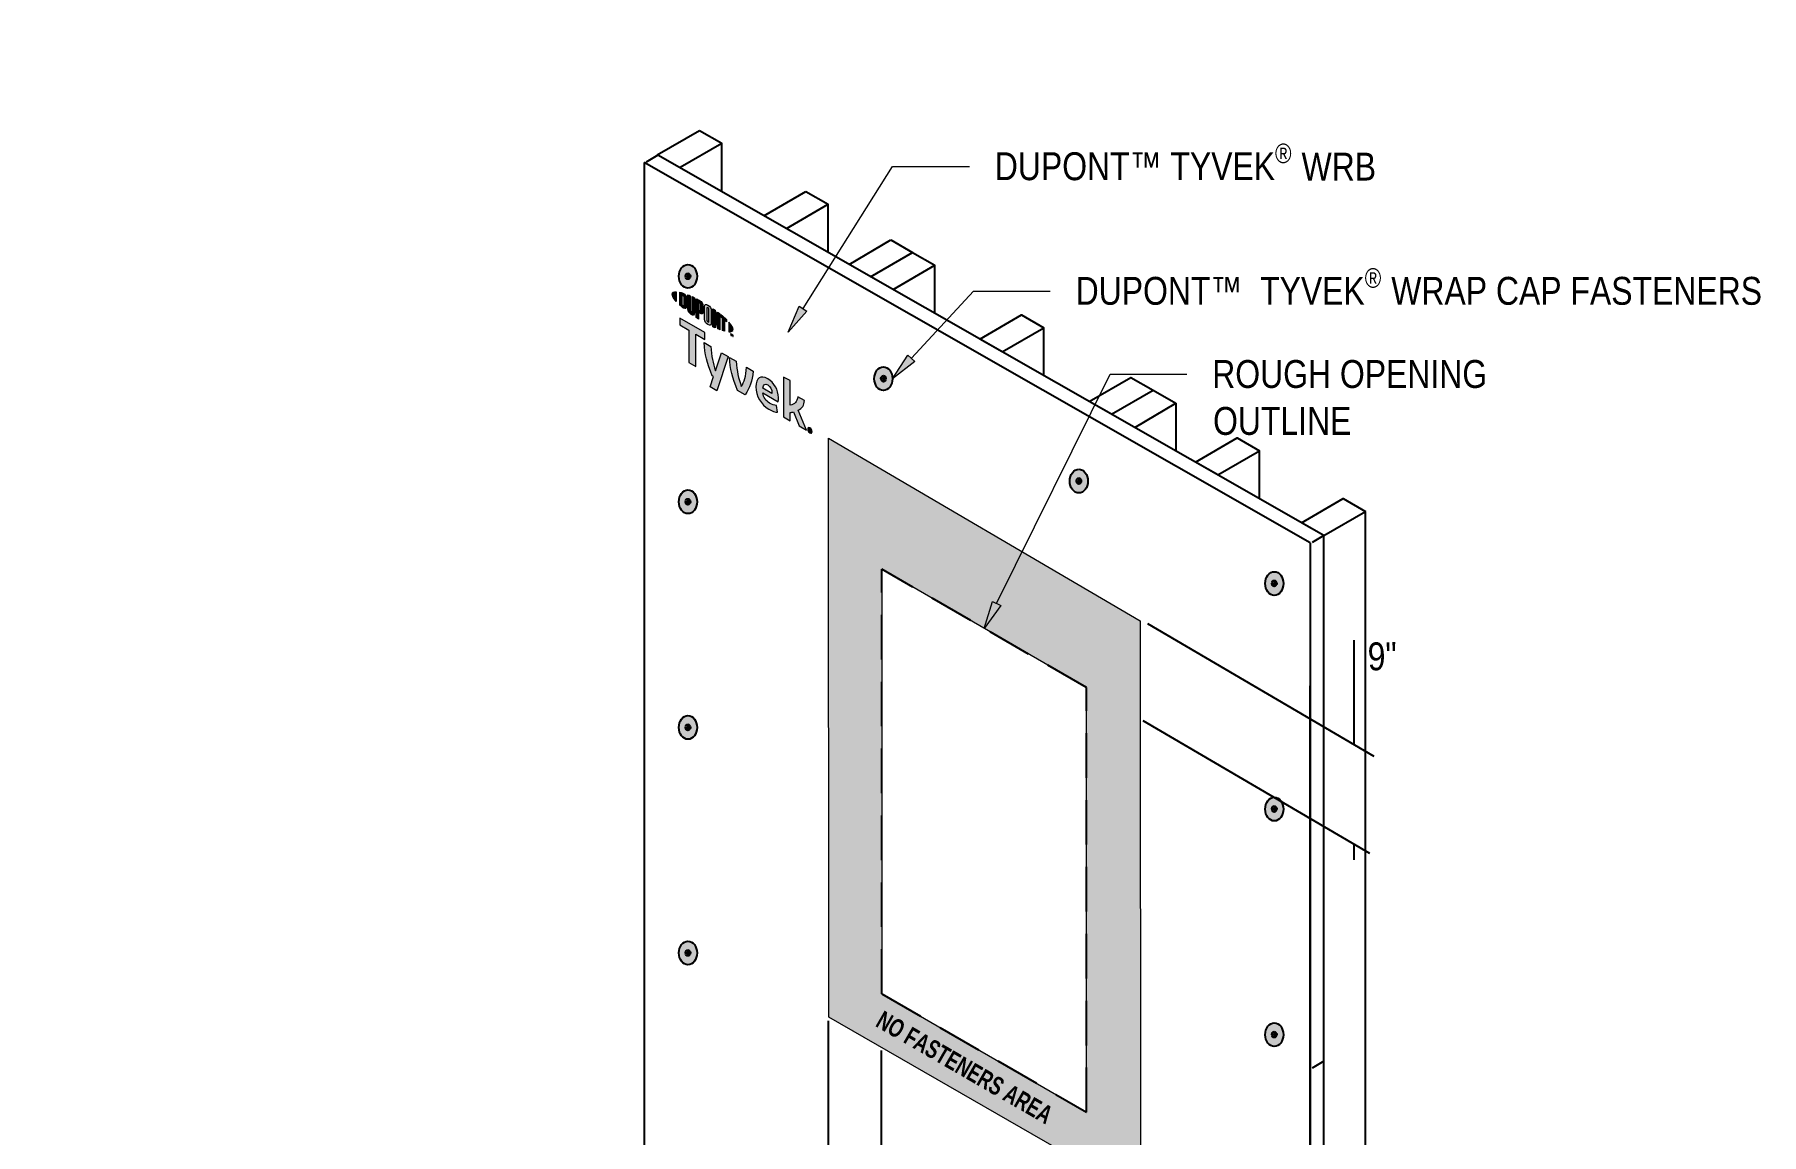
# Model space of a CAD drawing. Header units: inches. Extents: x -26 to 76, y -16 to 22.
# Drawn here: x -0.84 to 8.84, y -4.56 to 1.61 of the extents above; entities that cross this region are included whole.
import ezdxf

# ---------------------------------------------------------------- set-up
doc = ezdxf.new("R2010")
doc.units = ezdxf.units.IN
doc.header["$MEASUREMENT"] = 0
for name, pattern in [('AI-Linetype-12', [0.375113, 0.250075, -0.125038]), ('AI-Linetype-13', [0.375113, 0.250075, -0.125038]), ('AI-Linetype-14', [0.375113, 0.250075, -0.125038]), ('AI-Linetype-15', [0.375113, 0.250075, -0.125038])]:
    doc.linetypes.add(name, pattern=pattern)
for name, color, linetype, lineweight in [('.ATI-TEXT_2', 7, 'Continuous', 0), ('G-ANNO-TTLB', 7, 'Continuous', 0), ('LOGOS', 7, 'Continuous', 0), ('No Fasteners', 7, 'Continuous', 0), ('TYVEK', 7, 'Continuous', 0)]:
    doc.layers.add(name, color=color, linetype=linetype, lineweight=lineweight)

# ---------------------------------------------------------------- blocks, each defined once
blk = doc.blocks.new('Block_31')
at = {"layer": 'TYVEK', "color": 18, "lineweight": 25, "true_color": 0x000000}
for points in [[(2.585, 0.8928)], [(2.585, -4.9733)]]:
    blk.add_lwpolyline(points, dxfattribs=at)
blk = doc.blocks.new('Block_41')
at = {"layer": '.ATI-TEXT_2', "char_height": 0.2, "attachment_point": 7}
for s, insert in [('\\C18;\\c0;\\FArial Narrow|b0|i0|c1;\\H0.109408;\\W1.000000;®', (6.1121, 0.8859)), ('\\C18;\\c0;\\FArial Narrow|b0|i0|c1;\\H0.156297;\\W1.000000;DUPONT™ TYVEK', (4.5408, 0.7895)), ('\\C18;\\c0;\\FArial Narrow|b0|i0|c1;\\H0.156300;\\W1.000000; WRB', (6.211, 0.7895))]:
    blk.add_mtext(s, dxfattribs=dict(at, insert=insert))
blk = doc.blocks.new('Block_40')
at = {"layer": '.ATI-TEXT_2', "true_color": 0x000000, "transparency": 33554687}
h = blk.add_hatch(color=18, dxfattribs=at)
h.dxf.hatch_style = 2
h.paths.add_polyline_path([(3.4876, 0.0575), (3.3822, -0.0608), (3.4435, 0.0853)])
at = {"layer": '.ATI-TEXT_2', "color": 18, "lineweight": 0, "true_color": 0x000000}
for p, q in [((3.4655, 0.0714), (3.9677, 0.8677)), ((3.9677, 0.8677), (4.398, 0.8677))]:
    blk.add_line(p, q, dxfattribs=at)
at = {"layer": '.ATI-TEXT_2'}
blk.add_lwpolyline([(3.4876, 0.0575), (3.3822, -0.0608), (3.4435, 0.0853), (3.4435, 0.0853)], close=True, dxfattribs=at)
blk.add_blockref('Block_41', (0, 0), dxfattribs=at)
blk = doc.blocks.new('Block_43')
at = {"layer": '.ATI-TEXT_2', "char_height": 0.2, "attachment_point": 7}
for s, insert in [('\\C18;\\c0;\\FArial Narrow|b0|i0|c1;\\H0.156297;\\W1.000000;ROUGH OPENING', (5.7597, -0.3755)), ('\\C18;\\c0;\\FArial Narrow|b0|i0|c1;\\H0.156297;\\W1.000000;OUTLINE', (5.7644, -0.6387))]:
    blk.add_mtext(s, dxfattribs=dict(at, insert=insert))
blk = doc.blocks.new('Block_42')
at = {"layer": '.ATI-TEXT_2', "true_color": 0x000000, "transparency": 33554687}
h = blk.add_hatch(color=18, dxfattribs=at)
h.dxf.hatch_style = 2
h.paths.add_polyline_path([(4.5742, -1.593), (4.4815, -1.7215), (4.5275, -1.5699)])
at = {"layer": '.ATI-TEXT_2', "color": 18, "lineweight": 0, "true_color": 0x000000}
for p, q in [((4.5509, -1.5814), (5.1869, -0.2959)), ((5.1869, -0.2959), (5.6171, -0.2959))]:
    blk.add_line(p, q, dxfattribs=at)
at = {"layer": '.ATI-TEXT_2'}
blk.add_lwpolyline([(4.5742, -1.593), (4.4815, -1.7215), (4.5275, -1.5699), (4.5275, -1.5699)], close=True, dxfattribs=at)
blk.add_blockref('Block_43', (0, 0), dxfattribs=at)
blk = doc.blocks.new('Block_47')
at = {"layer": '.ATI-TEXT_2', "char_height": 0.2, "attachment_point": 7}
for s, insert in [('\\C18;\\c0;\\FArial Narrow|b0|i0|c1;\\H0.109408;\\W1.000000;®', (6.6151, 0.1872)), ('\\C18;\\c0;\\FArial Narrow|b0|i0|c1;\\H0.156297;\\W1.000000;DUPONT™  TYVEK', (4.994, 0.0908)), ('\\C18;\\c0;\\FArial Narrow|b0|i0|c1;\\H0.156300;\\W1.000000; WRAP CAP FASTENERS', (6.714, 0.0908))]:
    blk.add_mtext(s, dxfattribs=dict(at, insert=insert))
blk = doc.blocks.new('Block_46')
at = {"layer": '.ATI-TEXT_2', "true_color": 0x000000, "transparency": 33554687}
h = blk.add_hatch(color=18, dxfattribs=at)
h.dxf.hatch_style = 2
h.paths.add_polyline_path([(4.0921, -0.2245), (3.9669, -0.3215), (4.0539, -0.1891)])
at = {"layer": '.ATI-TEXT_2', "color": 18, "lineweight": 0, "true_color": 0x000000}
for p, q in [((4.073, -0.2068), (4.4209, 0.169)), ((4.4209, 0.169), (4.8511, 0.169))]:
    blk.add_line(p, q, dxfattribs=at)
at = {"layer": '.ATI-TEXT_2'}
blk.add_lwpolyline([(4.0921, -0.2245), (3.9669, -0.3215), (4.0539, -0.1891), (4.0539, -0.1891)], close=True, dxfattribs=at)
blk.add_blockref('Block_47', (0, 0), dxfattribs=at)
blk = doc.blocks.new('Block_232')
at = {"layer": 'LOGOS', "true_color": 0x848484, "transparency": 33554687}
h = blk.add_hatch(color=252, dxfattribs=at)
h.dxf.hatch_style = 2
edge = h.paths.add_edge_path()
edge.add_spline(control_points=[(2.731, 0.1527), (2.731, 0.1427), (2.7395, 0.1284), (2.7543, 0.1118), (2.7543, 0.1118), (2.7543, 0.1665), (2.7543, 0.1665), (2.7395, 0.1671), (2.731, 0.1626), (2.731, 0.1527)], knot_values=[0, 0, 0, 0, 1, 1, 1, 2, 2, 2, 3, 3, 3, 3], degree=3, periodic=0)
h = blk.add_hatch(color=252, dxfattribs=at)
h.dxf.hatch_style = 2
edge = h.paths.add_edge_path()
edge.add_spline(control_points=[(2.7988, 0.0912), (2.7988, 0.087), (2.7966, 0.0868), (2.794, 0.0884), (2.7919, 0.0895), (2.7888, 0.0922), (2.7862, 0.0945), (2.7862, 0.0945), (2.7862, 0.1469), (2.7862, 0.1469), (2.7888, 0.1462), (2.7919, 0.1452), (2.794, 0.144), (2.7966, 0.1425), (2.7988, 0.1398), (2.7988, 0.1356), (2.7988, 0.1356), (2.7988, 0.0912), (2.7988, 0.0912)], knot_values=[0, 0, 0, 0, 1, 1, 1, 2, 2, 2, 3, 3, 3, 4, 4, 4, 5, 5, 5, 6, 6, 6, 6], degree=3, periodic=0)
edge = h.paths.add_edge_path()
edge.add_spline(control_points=[(2.7957, 0.1567), (2.7916, 0.1591), (2.7856, 0.1611), (2.7748, 0.1635), (2.7748, 0.1635), (2.7748, 0.091), (2.7748, 0.091), (2.7843, 0.0822), (2.7916, 0.0761), (2.7957, 0.0737), (2.8052, 0.0682), (2.8106, 0.0718), (2.8106, 0.0825), (2.8106, 0.0825), (2.8106, 0.1307), (2.8106, 0.1307), (2.8106, 0.1414), (2.8052, 0.1512), (2.7957, 0.1567)], knot_values=[0, 0, 0, 0, 1, 1, 1, 2, 2, 2, 3, 3, 3, 4, 4, 4, 5, 5, 5, 6, 6, 6, 6], degree=3, periodic=0)
h = blk.add_hatch(color=252, dxfattribs=at)
h.dxf.hatch_style = 2
edge = h.paths.add_edge_path()
edge.add_spline(control_points=[(2.8439, 0.0567), (2.8439, 0.0525), (2.8426, 0.0505), (2.838, 0.0538), (2.8335, 0.057), (2.8323, 0.0599), (2.8323, 0.0649), (2.8323, 0.0649), (2.8323, 0.1438), (2.8323, 0.1438), (2.8293, 0.1452), (2.8227, 0.148), (2.8198, 0.1492), (2.8198, 0.1492), (2.8198, 0.0693), (2.8198, 0.0693), (2.8198, 0.0565), (2.8252, 0.0484), (2.838, 0.0394), (2.8497, 0.0311), (2.8569, 0.0337), (2.8569, 0.0479), (2.8569, 0.0479), (2.8569, 0.1323), (2.8569, 0.1323), (2.8544, 0.1335), (2.8464, 0.1374), (2.8439, 0.1386), (2.8439, 0.1386), (2.8439, 0.0567), (2.8439, 0.0567)], knot_values=[0, 0, 0, 0, 1, 1, 1, 2, 2, 2, 3, 3, 3, 4, 4, 4, 5, 5, 5, 6, 6, 6, 7, 7, 7, 8, 8, 8, 9, 9, 9, 10, 10, 10, 10], degree=3, periodic=0)
h = blk.add_hatch(color=252, dxfattribs=at)
h.dxf.hatch_style = 2
edge = h.paths.add_edge_path()
edge.add_spline(control_points=[(2.8913, 0.0639), (2.8913, 0.0594), (2.8899, 0.0579), (2.8847, 0.0609), (2.8847, 0.0609), (2.8801, 0.0635), (2.8801, 0.0635), (2.8801, 0.0635), (2.8801, 0.1055), (2.8801, 0.1055), (2.8821, 0.1044), (2.8832, 0.1038), (2.8844, 0.1031), (2.8902, 0.0998), (2.8913, 0.0966), (2.8913, 0.092), (2.8913, 0.092), (2.8913, 0.0639), (2.8913, 0.0639)], knot_values=[0, 0, 0, 0, 1, 1, 1, 2, 2, 2, 3, 3, 3, 4, 4, 4, 5, 5, 5, 6, 6, 6, 6], degree=3, periodic=0)
edge = h.paths.add_edge_path()
edge.add_spline(control_points=[(2.8852, 0.1175), (2.8829, 0.1188), (2.8747, 0.1233), (2.8671, 0.1271), (2.8671, 0.1271), (2.8671, 0.0208), (2.8671, 0.0208), (2.8696, 0.0192), (2.8764, 0.0149), (2.8801, 0.0126), (2.8801, 0.0126), (2.8801, 0.0487), (2.8801, 0.0487), (2.8801, 0.0487), (2.8852, 0.0458), (2.8852, 0.0458), (2.8988, 0.038), (2.9045, 0.0417), (2.9045, 0.0552), (2.9045, 0.0552), (2.9045, 0.0865), (2.9045, 0.0865), (2.9045, 0.0998), (2.8981, 0.11), (2.8852, 0.1175)], knot_values=[0, 0, 0, 0, 1, 1, 1, 2, 2, 2, 3, 3, 3, 4, 4, 4, 5, 5, 5, 6, 6, 6, 7, 7, 7, 8, 8, 8, 8], degree=3, periodic=0)
h = blk.add_hatch(color=252, dxfattribs=at)
h.dxf.hatch_style = 2
edge = h.paths.add_edge_path()
edge.add_spline(control_points=[(2.9379, -0.0001), (2.9379, -0.0043), (2.9367, -0.0057), (2.932, -0.0032), (2.9273, -0.0006), (2.926, 0.0024), (2.926, 0.0068), (2.926, 0.0068), (2.926, 0.0731), (2.926, 0.0731), (2.926, 0.0774), (2.9273, 0.0791), (2.932, 0.0762), (2.9367, 0.0734), (2.9379, 0.0704), (2.9379, 0.0662), (2.9379, 0.0662), (2.9379, -0.0001), (2.9379, -0.0001)], knot_values=[0, 0, 0, 0, 1, 1, 1, 2, 2, 2, 3, 3, 3, 4, 4, 4, 5, 5, 5, 6, 6, 6, 6], degree=3, periodic=0)
edge = h.paths.add_edge_path()
edge.add_spline(control_points=[(2.932, 0.091), (2.92, 0.0987), (2.9128, 0.0967), (2.9128, 0.0827), (2.9128, 0.0827), (2.9128, 0.0132), (2.9128, 0.0132), (2.9128, -0.0016), (2.9193, -0.0114), (2.932, -0.0181), (2.9445, -0.0247), (2.951, -0.023), (2.951, -0.0073), (2.951, -0.0073), (2.951, 0.059), (2.951, 0.059), (2.951, 0.074), (2.9452, 0.0828), (2.932, 0.091)], knot_values=[0, 0, 0, 0, 1, 1, 1, 2, 2, 2, 3, 3, 3, 4, 4, 4, 5, 5, 5, 6, 6, 6, 6], degree=3, periodic=0)
h = blk.add_hatch(color=252, dxfattribs=at)
h.dxf.hatch_style = 2
edge = h.paths.add_edge_path()
edge.add_spline(control_points=[(2.9872, 0), (2.9872, 0), (2.9727, 0.0624), (2.9727, 0.0624), (2.9688, 0.0652), (2.9641, 0.0686), (2.9604, 0.0711), (2.9604, 0.0711), (2.9604, -0.0309), (2.9604, -0.0309), (2.963, -0.0321), (2.9695, -0.0351), (2.9729, -0.0365), (2.9729, -0.0365), (2.9719, 0.0242), (2.9719, 0.0242), (2.9719, 0.0242), (2.9872, -0.0424), (2.9872, -0.0424), (2.9905, -0.0437), (2.9952, -0.0455), (2.9983, -0.0466), (2.9983, -0.0466), (2.9983, 0.043), (2.9983, 0.043), (2.9951, 0.0456), (2.9892, 0.0502), (2.9863, 0.0524), (2.9863, 0.0524), (2.9872, 0), (2.9872, 0)], knot_values=[0, 0, 0, 0, 1, 1, 1, 2, 2, 2, 3, 3, 3, 4, 4, 4, 5, 5, 5, 6, 6, 6, 7, 7, 7, 8, 8, 8, 9, 9, 9, 10, 10, 10, 10], degree=3, periodic=0)
h = blk.add_hatch(color=252, dxfattribs=at)
h.dxf.hatch_style = 2
edge = h.paths.add_edge_path()
edge.add_spline(control_points=[(3.0048, 0.0236), (3.008, 0.0211), (3.0112, 0.0185), (3.0143, 0.016), (3.0143, 0.016), (3.0143, -0.0518), (3.0143, -0.0518), (3.0171, -0.0527), (3.0224, -0.0542), (3.0259, -0.055), (3.0259, -0.055), (3.0259, 0.006), (3.0259, 0.006), (3.0293, 0.0031), (3.0325, 0.0002), (3.0354, -0.0024), (3.0354, -0.0024), (3.0354, 0.0107), (3.0354, 0.0107), (3.0262, 0.0197), (3.0163, 0.0284), (3.0048, 0.0378), (3.0048, 0.0378), (3.0048, 0.0236), (3.0048, 0.0236)], knot_values=[0, 0, 0, 0, 1, 1, 1, 2, 2, 2, 3, 3, 3, 4, 4, 4, 5, 5, 5, 6, 6, 6, 7, 7, 7, 8, 8, 8, 8], degree=3, periodic=0)
h = blk.add_hatch(color=252, dxfattribs=at)
h.dxf.hatch_style = 2
edge = h.paths.add_edge_path()
edge.add_spline(control_points=[(3.0728, -0.0446), (3.0728, -0.0547), (3.0642, -0.0591), (3.0494, -0.0586), (3.0494, -0.0586), (3.0494, -0.0039), (3.0494, -0.0039), (3.0642, -0.0204), (3.0728, -0.0347), (3.0728, -0.0446)], knot_values=[0, 0, 0, 0, 1, 1, 1, 2, 2, 2, 3, 3, 3, 3], degree=3, periodic=0)
h = blk.add_hatch(color=252, dxfattribs=at)
h.dxf.hatch_style = 2
edge = h.paths.add_edge_path()
edge.add_spline(control_points=[(3.0658, -0.0736), (3.0658, -0.0736), (3.0672, -0.0744), (3.0672, -0.0744), (3.0672, -0.0744), (3.0693, -0.0793), (3.0693, -0.0793), (3.0693, -0.0793), (3.0714, -0.0768), (3.0714, -0.0768), (3.0714, -0.0768), (3.0728, -0.0776), (3.0728, -0.0776), (3.0728, -0.0776), (3.0728, -0.0855), (3.0728, -0.0855), (3.0728, -0.0855), (3.0715, -0.0847), (3.0715, -0.0847), (3.0715, -0.0847), (3.0715, -0.0791), (3.0715, -0.0791), (3.0715, -0.0791), (3.0694, -0.0817), (3.0694, -0.0817), (3.0694, -0.0817), (3.0692, -0.0816), (3.0692, -0.0816), (3.0692, -0.0816), (3.0671, -0.0766), (3.0671, -0.0766), (3.0671, -0.0766), (3.0671, -0.0822), (3.0671, -0.0822), (3.0671, -0.0822), (3.0658, -0.0815), (3.0658, -0.0815), (3.0658, -0.0815), (3.0658, -0.0736), (3.0658, -0.0736)], knot_values=[0, 0, 0, 0, 1, 1, 1, 2, 2, 2, 3, 3, 3, 4, 4, 4, 5, 5, 5, 6, 6, 6, 7, 7, 7, 8, 8, 8, 9, 9, 9, 10, 10, 10, 11, 11, 11, 12, 12, 12, 13, 13, 13, 13], degree=3, periodic=0)
edge = h.paths.add_edge_path()
edge.add_spline(control_points=[(3.0609, -0.0721), (3.0609, -0.0721), (3.0588, -0.0709), (3.0588, -0.0709), (3.0588, -0.0709), (3.0588, -0.0695), (3.0588, -0.0695), (3.0588, -0.0695), (3.0643, -0.0727), (3.0643, -0.0727), (3.0643, -0.0727), (3.0643, -0.0741), (3.0643, -0.0741), (3.0643, -0.0741), (3.0622, -0.0729), (3.0622, -0.0729), (3.0622, -0.0729), (3.0622, -0.0794), (3.0622, -0.0794), (3.0622, -0.0794), (3.0609, -0.0786), (3.0609, -0.0786), (3.0609, -0.0786), (3.0609, -0.0721), (3.0609, -0.0721)], knot_values=[0, 0, 0, 0, 1, 1, 1, 2, 2, 2, 3, 3, 3, 4, 4, 4, 5, 5, 5, 6, 6, 6, 7, 7, 7, 8, 8, 8, 8], degree=3, periodic=0)
at = {"layer": 'LOGOS'}
for points, knots in [([(2.731, 0.1527), (2.731, 0.1427), (2.7395, 0.1284), (2.7543, 0.1118), (2.7543, 0.1118), (2.7543, 0.1665), (2.7543, 0.1665), (2.7395, 0.1671), (2.731, 0.1626), (2.731, 0.1527)], [0, 0, 0, 0, 1, 1, 1, 2, 2, 2, 3, 3, 3, 3]), ([(2.7957, 0.1567), (2.7916, 0.1591), (2.7856, 0.1611), (2.7748, 0.1635), (2.7748, 0.1635), (2.7748, 0.091), (2.7748, 0.091), (2.7843, 0.0822), (2.7916, 0.0761), (2.7957, 0.0737), (2.8052, 0.0682), (2.8106, 0.0718), (2.8106, 0.0825), (2.8106, 0.0825), (2.8106, 0.1307), (2.8106, 0.1307), (2.8106, 0.1414), (2.8052, 0.1512), (2.7957, 0.1567)], [0, 0, 0, 0, 1, 1, 1, 2, 2, 2, 3, 3, 3, 4, 4, 4, 5, 5, 5, 6, 6, 6, 6]), ([(2.7988, 0.0912), (2.7988, 0.087), (2.7966, 0.0868), (2.794, 0.0884), (2.7919, 0.0895), (2.7888, 0.0922), (2.7862, 0.0945), (2.7862, 0.0945), (2.7862, 0.1469), (2.7862, 0.1469), (2.7888, 0.1462), (2.7919, 0.1452), (2.794, 0.144), (2.7966, 0.1425), (2.7988, 0.1398), (2.7988, 0.1356), (2.7988, 0.1356), (2.7988, 0.0912), (2.7988, 0.0912)], [0, 0, 0, 0, 1, 1, 1, 2, 2, 2, 3, 3, 3, 4, 4, 4, 5, 5, 5, 6, 6, 6, 6]), ([(2.8439, 0.0567), (2.8439, 0.0525), (2.8426, 0.0505), (2.838, 0.0538), (2.8335, 0.057), (2.8323, 0.0599), (2.8323, 0.0649), (2.8323, 0.0649), (2.8323, 0.1438), (2.8323, 0.1438), (2.8293, 0.1452), (2.8227, 0.148), (2.8198, 0.1492), (2.8198, 0.1492), (2.8198, 0.0693), (2.8198, 0.0693), (2.8198, 0.0565), (2.8252, 0.0484), (2.838, 0.0394), (2.8497, 0.0311), (2.8569, 0.0337), (2.8569, 0.0479), (2.8569, 0.0479), (2.8569, 0.1323), (2.8569, 0.1323), (2.8544, 0.1335), (2.8464, 0.1374), (2.8439, 0.1386), (2.8439, 0.1386), (2.8439, 0.0567), (2.8439, 0.0567)], [0, 0, 0, 0, 1, 1, 1, 2, 2, 2, 3, 3, 3, 4, 4, 4, 5, 5, 5, 6, 6, 6, 7, 7, 7, 8, 8, 8, 9, 9, 9, 10, 10, 10, 10]), ([(2.8852, 0.1175), (2.8829, 0.1188), (2.8747, 0.1233), (2.8671, 0.1271), (2.8671, 0.1271), (2.8671, 0.0208), (2.8671, 0.0208), (2.8696, 0.0192), (2.8764, 0.0149), (2.8801, 0.0126), (2.8801, 0.0126), (2.8801, 0.0487), (2.8801, 0.0487), (2.8801, 0.0487), (2.8852, 0.0458), (2.8852, 0.0458), (2.8988, 0.038), (2.9045, 0.0417), (2.9045, 0.0552), (2.9045, 0.0552), (2.9045, 0.0865), (2.9045, 0.0865), (2.9045, 0.0998), (2.8981, 0.11), (2.8852, 0.1175)], [0, 0, 0, 0, 1, 1, 1, 2, 2, 2, 3, 3, 3, 4, 4, 4, 5, 5, 5, 6, 6, 6, 7, 7, 7, 8, 8, 8, 8]), ([(2.8913, 0.0639), (2.8913, 0.0594), (2.8899, 0.0579), (2.8847, 0.0609), (2.8847, 0.0609), (2.8801, 0.0635), (2.8801, 0.0635), (2.8801, 0.0635), (2.8801, 0.1055), (2.8801, 0.1055), (2.8821, 0.1044), (2.8832, 0.1038), (2.8844, 0.1031), (2.8902, 0.0998), (2.8913, 0.0966), (2.8913, 0.092), (2.8913, 0.092), (2.8913, 0.0639), (2.8913, 0.0639)], [0, 0, 0, 0, 1, 1, 1, 2, 2, 2, 3, 3, 3, 4, 4, 4, 5, 5, 5, 6, 6, 6, 6]), ([(2.932, 0.091), (2.92, 0.0987), (2.9128, 0.0967), (2.9128, 0.0827), (2.9128, 0.0827), (2.9128, 0.0132), (2.9128, 0.0132), (2.9128, -0.0016), (2.9193, -0.0114), (2.932, -0.0181), (2.9445, -0.0247), (2.951, -0.023), (2.951, -0.0073), (2.951, -0.0073), (2.951, 0.059), (2.951, 0.059), (2.951, 0.074), (2.9452, 0.0828), (2.932, 0.091)], [0, 0, 0, 0, 1, 1, 1, 2, 2, 2, 3, 3, 3, 4, 4, 4, 5, 5, 5, 6, 6, 6, 6]), ([(2.9379, -0.0001), (2.9379, -0.0043), (2.9367, -0.0057), (2.932, -0.0032), (2.9273, -0.0006), (2.926, 0.0024), (2.926, 0.0068), (2.926, 0.0068), (2.926, 0.0731), (2.926, 0.0731), (2.926, 0.0774), (2.9273, 0.0791), (2.932, 0.0762), (2.9367, 0.0734), (2.9379, 0.0704), (2.9379, 0.0662), (2.9379, 0.0662), (2.9379, -0.0001), (2.9379, -0.0001)], [0, 0, 0, 0, 1, 1, 1, 2, 2, 2, 3, 3, 3, 4, 4, 4, 5, 5, 5, 6, 6, 6, 6]), ([(2.9872, 0), (2.9872, 0), (2.9727, 0.0624), (2.9727, 0.0624), (2.9688, 0.0652), (2.9641, 0.0686), (2.9604, 0.0711), (2.9604, 0.0711), (2.9604, -0.0309), (2.9604, -0.0309), (2.963, -0.0321), (2.9695, -0.0351), (2.9729, -0.0365), (2.9729, -0.0365), (2.9719, 0.0242), (2.9719, 0.0242), (2.9719, 0.0242), (2.9872, -0.0424), (2.9872, -0.0424), (2.9905, -0.0437), (2.9952, -0.0455), (2.9983, -0.0466), (2.9983, -0.0466), (2.9983, 0.043), (2.9983, 0.043), (2.9951, 0.0456), (2.9892, 0.0502), (2.9863, 0.0524), (2.9863, 0.0524), (2.9872, 0), (2.9872, 0)], [0, 0, 0, 0, 1, 1, 1, 2, 2, 2, 3, 3, 3, 4, 4, 4, 5, 5, 5, 6, 6, 6, 7, 7, 7, 8, 8, 8, 9, 9, 9, 10, 10, 10, 10]), ([(3.0048, 0.0236), (3.008, 0.0211), (3.0112, 0.0185), (3.0143, 0.016), (3.0143, 0.016), (3.0143, -0.0518), (3.0143, -0.0518), (3.0171, -0.0527), (3.0224, -0.0542), (3.0259, -0.055), (3.0259, -0.055), (3.0259, 0.006), (3.0259, 0.006), (3.0293, 0.0031), (3.0325, 0.0002), (3.0354, -0.0024), (3.0354, -0.0024), (3.0354, 0.0107), (3.0354, 0.0107), (3.0262, 0.0197), (3.0163, 0.0284), (3.0048, 0.0378), (3.0048, 0.0378), (3.0048, 0.0236), (3.0048, 0.0236)], [0, 0, 0, 0, 1, 1, 1, 2, 2, 2, 3, 3, 3, 4, 4, 4, 5, 5, 5, 6, 6, 6, 7, 7, 7, 8, 8, 8, 8]), ([(3.0728, -0.0446), (3.0728, -0.0547), (3.0642, -0.0591), (3.0494, -0.0586), (3.0494, -0.0586), (3.0494, -0.0039), (3.0494, -0.0039), (3.0642, -0.0204), (3.0728, -0.0347), (3.0728, -0.0446)], [0, 0, 0, 0, 1, 1, 1, 2, 2, 2, 3, 3, 3, 3]), ([(3.0609, -0.0721), (3.0609, -0.0721), (3.0588, -0.0709), (3.0588, -0.0709), (3.0588, -0.0709), (3.0588, -0.0695), (3.0588, -0.0695), (3.0588, -0.0695), (3.0643, -0.0727), (3.0643, -0.0727), (3.0643, -0.0727), (3.0643, -0.0741), (3.0643, -0.0741), (3.0643, -0.0741), (3.0622, -0.0729), (3.0622, -0.0729), (3.0622, -0.0729), (3.0622, -0.0794), (3.0622, -0.0794), (3.0622, -0.0794), (3.0609, -0.0786), (3.0609, -0.0786), (3.0609, -0.0786), (3.0609, -0.0721), (3.0609, -0.0721)], [0, 0, 0, 0, 1, 1, 1, 2, 2, 2, 3, 3, 3, 4, 4, 4, 5, 5, 5, 6, 6, 6, 7, 7, 7, 8, 8, 8, 8]), ([(3.0658, -0.0736), (3.0658, -0.0736), (3.0672, -0.0744), (3.0672, -0.0744), (3.0672, -0.0744), (3.0693, -0.0793), (3.0693, -0.0793), (3.0693, -0.0793), (3.0714, -0.0768), (3.0714, -0.0768), (3.0714, -0.0768), (3.0728, -0.0776), (3.0728, -0.0776), (3.0728, -0.0776), (3.0728, -0.0855), (3.0728, -0.0855), (3.0728, -0.0855), (3.0715, -0.0847), (3.0715, -0.0847), (3.0715, -0.0847), (3.0715, -0.0791), (3.0715, -0.0791), (3.0715, -0.0791), (3.0694, -0.0817), (3.0694, -0.0817), (3.0694, -0.0817), (3.0692, -0.0816), (3.0692, -0.0816), (3.0692, -0.0816), (3.0671, -0.0766), (3.0671, -0.0766), (3.0671, -0.0766), (3.0671, -0.0822), (3.0671, -0.0822), (3.0671, -0.0822), (3.0658, -0.0815), (3.0658, -0.0815), (3.0658, -0.0815), (3.0658, -0.0736), (3.0658, -0.0736)], [0, 0, 0, 0, 1, 1, 1, 2, 2, 2, 3, 3, 3, 4, 4, 4, 5, 5, 5, 6, 6, 6, 7, 7, 7, 8, 8, 8, 9, 9, 9, 10, 10, 10, 11, 11, 11, 12, 12, 12, 13, 13, 13, 13])]:
    blk.add_open_spline(points, degree=3, knots=knots, dxfattribs=at)
blk = doc.blocks.new('Block_236')
at = {"layer": 'LOGOS', "true_color": 0x848484, "transparency": 33554687}
h = blk.add_hatch(color=252, dxfattribs=at)
h.dxf.hatch_style = 2
h.paths.add_polyline_path([(2.9151, -0.0631), (2.7748, 0.0179), (2.7748, -0.0202), (2.8255, -0.0494), (2.8255, -0.2299), (2.8644, -0.2524), (2.8644, -0.0719), (2.9151, -0.1012)])
h = blk.add_hatch(color=252, dxfattribs=at)
h.dxf.hatch_style = 2
edge = h.paths.add_edge_path()
edge.add_spline(control_points=[(3.1483, -0.2567), (3.1459, -0.3087), (3.1355, -0.3389), (3.1194, -0.365), (3.1039, -0.3207), (3.0938, -0.2787), (3.0908, -0.2235), (3.0908, -0.2235), (3.053, -0.2017), (3.053, -0.2017), (3.057, -0.2668), (3.0693, -0.3142), (3.0987, -0.3877), (3.0987, -0.3877), (3.1404, -0.4117), (3.1404, -0.4117), (3.1687, -0.3716), (3.1805, -0.338), (3.1859, -0.2784), (3.1859, -0.2784), (3.1483, -0.2567), (3.1483, -0.2567)], knot_values=[0, 0, 0, 0, 1, 1, 1, 2, 2, 2, 3, 3, 3, 4, 4, 4, 5, 5, 5, 6, 6, 6, 7, 7, 7, 7], degree=3, periodic=0)
h = blk.add_hatch(color=252, dxfattribs=at)
h.dxf.hatch_style = 2
edge = h.paths.add_edge_path()
edge.add_spline(control_points=[(3.2396, -0.374), (3.2396, -0.374), (3.2913, -0.4039), (3.2913, -0.4039), (3.2913, -0.4039), (3.2913, -0.4002), (3.2913, -0.4002), (3.2913, -0.3827), (3.2831, -0.3652), (3.2682, -0.3565), (3.2524, -0.3474), (3.242, -0.3542), (3.2396, -0.374)], knot_values=[0, 0, 0, 0, 1, 1, 1, 2, 2, 2, 3, 3, 3, 4, 4, 4, 4], degree=3, periodic=0)
edge = h.paths.add_edge_path()
edge.add_spline(control_points=[(3.3221, -0.5098), (3.3101, -0.5091), (3.2924, -0.5032), (3.2744, -0.4928), (3.2306, -0.4675), (3.2006, -0.4184), (3.2006, -0.3665), (3.2006, -0.3169), (3.2281, -0.299), (3.2682, -0.3222), (3.3038, -0.3428), (3.3273, -0.3853), (3.3273, -0.4272), (3.3273, -0.4365), (3.3267, -0.4444), (3.3262, -0.4503), (3.3262, -0.4503), (3.2401, -0.4006), (3.2401, -0.4006), (3.2436, -0.4276), (3.2564, -0.4462), (3.2782, -0.4588), (3.2916, -0.4665), (3.3044, -0.4705), (3.3161, -0.4716), (3.3161, -0.4716), (3.3221, -0.5098), (3.3221, -0.5098)], knot_values=[0, 0, 0, 0, 1, 1, 1, 2, 2, 2, 3, 3, 3, 4, 4, 4, 5, 5, 5, 6, 6, 6, 7, 7, 7, 8, 8, 8, 9, 9, 9, 9], degree=3, periodic=0)
h = blk.add_hatch(color=252, dxfattribs=at)
h.dxf.hatch_style = 2
edge = h.paths.add_edge_path()
edge.add_spline(control_points=[(3.4387, -0.4987), (3.4387, -0.4987), (3.4839, -0.61), (3.4839, -0.61), (3.4839, -0.61), (3.443, -0.5865), (3.443, -0.5865), (3.443, -0.5865), (3.4117, -0.5075), (3.4117, -0.5075), (3.406, -0.5089), (3.4, -0.5101), (3.3935, -0.511), (3.3935, -0.511), (3.3935, -0.5578), (3.3935, -0.5578), (3.3935, -0.5578), (3.3559, -0.5361), (3.3559, -0.5361), (3.3559, -0.5361), (3.3559, -0.3122), (3.3559, -0.3122), (3.3559, -0.3122), (3.3935, -0.3317), (3.3935, -0.3317), (3.3935, -0.3317), (3.3935, -0.4695), (3.3935, -0.4695), (3.4191, -0.4652), (3.4316, -0.4506), (3.436, -0.4228), (3.436, -0.4228), (3.4733, -0.4443), (3.4733, -0.4443), (3.4725, -0.4707), (3.4605, -0.4878), (3.4387, -0.4987)], knot_values=[0, 0, 0, 0, 1, 1, 1, 2, 2, 2, 3, 3, 3, 4, 4, 4, 5, 5, 5, 6, 6, 6, 7, 7, 7, 8, 8, 8, 9, 9, 9, 10, 10, 10, 11, 11, 11, 12, 12, 12, 12], degree=3, periodic=0)
at = {"layer": 'LOGOS'}
blk.add_lwpolyline([(2.9151, -0.0631), (2.7748, 0.0179), (2.7748, -0.0202), (2.8255, -0.0494), (2.8255, -0.2299), (2.8644, -0.2524), (2.8644, -0.0719), (2.9151, -0.1012)], close=True, dxfattribs=at)
for points, knots in [([(3.1483, -0.2567), (3.1459, -0.3087), (3.1355, -0.3389), (3.1194, -0.365), (3.1039, -0.3207), (3.0938, -0.2787), (3.0908, -0.2235), (3.0908, -0.2235), (3.053, -0.2017), (3.053, -0.2017), (3.057, -0.2668), (3.0693, -0.3142), (3.0987, -0.3877), (3.0987, -0.3877), (3.1404, -0.4117), (3.1404, -0.4117), (3.1687, -0.3716), (3.1805, -0.338), (3.1859, -0.2784), (3.1859, -0.2784), (3.1483, -0.2567), (3.1483, -0.2567)], [0, 0, 0, 0, 1, 1, 1, 2, 2, 2, 3, 3, 3, 4, 4, 4, 5, 5, 5, 6, 6, 6, 7, 7, 7, 7]), ([(3.3221, -0.5098), (3.3101, -0.5091), (3.2924, -0.5032), (3.2744, -0.4928), (3.2306, -0.4675), (3.2006, -0.4184), (3.2006, -0.3665), (3.2006, -0.3169), (3.2281, -0.299), (3.2682, -0.3222), (3.3038, -0.3428), (3.3273, -0.3853), (3.3273, -0.4272), (3.3273, -0.4365), (3.3267, -0.4444), (3.3262, -0.4503), (3.3262, -0.4503), (3.2401, -0.4006), (3.2401, -0.4006), (3.2436, -0.4276), (3.2564, -0.4462), (3.2782, -0.4588), (3.2916, -0.4665), (3.3044, -0.4705), (3.3161, -0.4716), (3.3161, -0.4716), (3.3221, -0.5098), (3.3221, -0.5098)], [0, 0, 0, 0, 1, 1, 1, 2, 2, 2, 3, 3, 3, 4, 4, 4, 5, 5, 5, 6, 6, 6, 7, 7, 7, 8, 8, 8, 9, 9, 9, 9]), ([(3.2396, -0.374), (3.2396, -0.374), (3.2913, -0.4039), (3.2913, -0.4039), (3.2913, -0.4039), (3.2913, -0.4002), (3.2913, -0.4002), (3.2913, -0.3827), (3.2831, -0.3652), (3.2682, -0.3565), (3.2524, -0.3474), (3.242, -0.3542), (3.2396, -0.374)], [0, 0, 0, 0, 1, 1, 1, 2, 2, 2, 3, 3, 3, 4, 4, 4, 4]), ([(3.4387, -0.4987), (3.4387, -0.4987), (3.4839, -0.61), (3.4839, -0.61), (3.4839, -0.61), (3.443, -0.5865), (3.443, -0.5865), (3.443, -0.5865), (3.4117, -0.5075), (3.4117, -0.5075), (3.406, -0.5089), (3.4, -0.5101), (3.3935, -0.511), (3.3935, -0.511), (3.3935, -0.5578), (3.3935, -0.5578), (3.3935, -0.5578), (3.3559, -0.5361), (3.3559, -0.5361), (3.3559, -0.5361), (3.3559, -0.3122), (3.3559, -0.3122), (3.3559, -0.3122), (3.3935, -0.3317), (3.3935, -0.3317), (3.3935, -0.3317), (3.3935, -0.4695), (3.3935, -0.4695), (3.4191, -0.4652), (3.4316, -0.4506), (3.436, -0.4228), (3.436, -0.4228), (3.4733, -0.4443), (3.4733, -0.4443), (3.4725, -0.4707), (3.4605, -0.4878), (3.4387, -0.4987)], [0, 0, 0, 0, 1, 1, 1, 2, 2, 2, 3, 3, 3, 4, 4, 4, 5, 5, 5, 6, 6, 6, 7, 7, 7, 8, 8, 8, 9, 9, 9, 10, 10, 10, 11, 11, 11, 12, 12, 12, 12])]:
    blk.add_open_spline(points, degree=3, knots=knots, dxfattribs=at)
blk = doc.blocks.new('Block_235')
at = {"layer": 'LOGOS', "true_color": 0x848484, "transparency": 33554687}
h = blk.add_hatch(color=252, dxfattribs=at)
h.dxf.hatch_style = 2
edge = h.paths.add_edge_path()
edge.add_spline(control_points=[(3.0087, -0.1761), (3.0087, -0.1761), (2.975, -0.2767), (2.975, -0.2767), (2.9606, -0.2347), (2.9513, -0.1939), (2.9484, -0.1413), (2.9484, -0.1413), (2.9105, -0.1194), (2.9105, -0.1194), (2.9146, -0.1846), (2.9269, -0.2319), (2.9563, -0.3054), (2.9563, -0.3054), (2.9639, -0.3098), (2.9639, -0.3098), (2.9639, -0.3098), (2.9446, -0.3673), (2.9446, -0.3673), (2.9446, -0.3673), (2.9822, -0.389), (2.9822, -0.389), (2.9822, -0.389), (3.0463, -0.1978), (3.0463, -0.1978), (3.0463, -0.1978), (3.0087, -0.1761), (3.0087, -0.1761)], knot_values=[0, 0, 0, 0, 1, 1, 1, 2, 2, 2, 3, 3, 3, 4, 4, 4, 5, 5, 5, 6, 6, 6, 7, 7, 7, 8, 8, 8, 9, 9, 9, 9], degree=3, periodic=0)
at = {"layer": 'LOGOS'}
blk.add_open_spline([(3.0087, -0.1761), (3.0087, -0.1761), (2.975, -0.2767), (2.975, -0.2767), (2.9606, -0.2347), (2.9513, -0.1939), (2.9484, -0.1413), (2.9484, -0.1413), (2.9105, -0.1194), (2.9105, -0.1194), (2.9146, -0.1846), (2.9269, -0.2319), (2.9563, -0.3054), (2.9563, -0.3054), (2.9639, -0.3098), (2.9639, -0.3098), (2.9639, -0.3098), (2.9446, -0.3673), (2.9446, -0.3673), (2.9446, -0.3673), (2.9822, -0.389), (2.9822, -0.389), (2.9822, -0.389), (3.0463, -0.1978), (3.0463, -0.1978), (3.0463, -0.1978), (3.0087, -0.1761), (3.0087, -0.1761)], degree=3, knots=[0, 0, 0, 0, 1, 1, 1, 2, 2, 2, 3, 3, 3, 4, 4, 4, 5, 5, 5, 6, 6, 6, 7, 7, 7, 8, 8, 8, 9, 9, 9, 9], dxfattribs=at)
blk.add_blockref('Block_236', (0, 0), dxfattribs=at)
blk = doc.blocks.new('Block_237')
at = {"layer": 'LOGOS', "true_color": 0x848484, "transparency": 33554687}
h = blk.add_hatch(color=252, dxfattribs=at)
h.dxf.hatch_style = 2
edge = h.paths.add_edge_path()
edge.add_spline(control_points=[(3.5019, -0.6057), (3.5019, -0.6057), (3.5019, -0.6098), (3.5019, -0.6098), (3.5019, -0.6098), (3.5035, -0.6107), (3.5035, -0.6107), (3.505, -0.6116), (3.5058, -0.6116), (3.5058, -0.61), (3.5058, -0.6085), (3.505, -0.6075), (3.5035, -0.6066), (3.5035, -0.6066), (3.5019, -0.6057), (3.5019, -0.6057)], knot_values=[0, 0, 0, 0, 1, 1, 1, 2, 2, 2, 3, 3, 3, 4, 4, 4, 5, 5, 5, 5], degree=3, periodic=0)
edge = h.paths.add_edge_path()
edge.add_spline(control_points=[(3.4993, -0.6016), (3.4993, -0.6016), (3.5035, -0.604), (3.5035, -0.604), (3.5068, -0.6059), (3.5084, -0.6086), (3.5084, -0.6115), (3.5084, -0.6135), (3.5076, -0.6145), (3.506, -0.6143), (3.5068, -0.6165), (3.5079, -0.6189), (3.5092, -0.6215), (3.5092, -0.6215), (3.5061, -0.6197), (3.5061, -0.6197), (3.5049, -0.6173), (3.5041, -0.6153), (3.5033, -0.6132), (3.5033, -0.6132), (3.5019, -0.6124), (3.5019, -0.6124), (3.5019, -0.6124), (3.5019, -0.6173), (3.5019, -0.6173), (3.5019, -0.6173), (3.4993, -0.6157), (3.4993, -0.6157), (3.4993, -0.6157), (3.4993, -0.6016), (3.4993, -0.6016)], knot_values=[0, 0, 0, 0, 1, 1, 1, 2, 2, 2, 3, 3, 3, 4, 4, 4, 5, 5, 5, 6, 6, 6, 7, 7, 7, 8, 8, 8, 9, 9, 9, 10, 10, 10, 10], degree=3, periodic=0)
edge = h.paths.add_edge_path()
edge.add_spline(control_points=[(3.5037, -0.6005), (3.4977, -0.5971), (3.4943, -0.599), (3.4943, -0.6061), (3.4943, -0.6132), (3.4977, -0.619), (3.5037, -0.6224), (3.5095, -0.6258), (3.513, -0.6239), (3.513, -0.6168), (3.513, -0.6098), (3.5095, -0.6039), (3.5037, -0.6005)], knot_values=[0, 0, 0, 0, 1, 1, 1, 2, 2, 2, 3, 3, 3, 4, 4, 4, 4], degree=3, periodic=0)
edge = h.paths.add_edge_path()
edge.add_spline(control_points=[(3.5037, -0.5977), (3.511, -0.6019), (3.5158, -0.61), (3.5158, -0.6185), (3.5158, -0.6269), (3.5109, -0.6294), (3.5037, -0.6252), (3.4963, -0.6209), (3.4915, -0.6129), (3.4915, -0.6045), (3.4915, -0.596), (3.4963, -0.5934), (3.5037, -0.5977)], knot_values=[0, 0, 0, 0, 1, 1, 1, 2, 2, 2, 3, 3, 3, 4, 4, 4, 4], degree=3, periodic=0)
at = {"layer": 'LOGOS'}
for points, knots in [([(3.5037, -0.5977), (3.511, -0.6019), (3.5158, -0.61), (3.5158, -0.6185), (3.5158, -0.6269), (3.5109, -0.6294), (3.5037, -0.6252), (3.4963, -0.6209), (3.4915, -0.6129), (3.4915, -0.6045), (3.4915, -0.596), (3.4963, -0.5934), (3.5037, -0.5977)], [0, 0, 0, 0, 1, 1, 1, 2, 2, 2, 3, 3, 3, 4, 4, 4, 4]), ([(3.5037, -0.6005), (3.4977, -0.5971), (3.4943, -0.599), (3.4943, -0.6061), (3.4943, -0.6132), (3.4977, -0.619), (3.5037, -0.6224), (3.5095, -0.6258), (3.513, -0.6239), (3.513, -0.6168), (3.513, -0.6098), (3.5095, -0.6039), (3.5037, -0.6005)], [0, 0, 0, 0, 1, 1, 1, 2, 2, 2, 3, 3, 3, 4, 4, 4, 4]), ([(3.4993, -0.6016), (3.4993, -0.6016), (3.5035, -0.604), (3.5035, -0.604), (3.5068, -0.6059), (3.5084, -0.6086), (3.5084, -0.6115), (3.5084, -0.6135), (3.5076, -0.6145), (3.506, -0.6143), (3.5068, -0.6165), (3.5079, -0.6189), (3.5092, -0.6215), (3.5092, -0.6215), (3.5061, -0.6197), (3.5061, -0.6197), (3.5049, -0.6173), (3.5041, -0.6153), (3.5033, -0.6132), (3.5033, -0.6132), (3.5019, -0.6124), (3.5019, -0.6124), (3.5019, -0.6124), (3.5019, -0.6173), (3.5019, -0.6173), (3.5019, -0.6173), (3.4993, -0.6157), (3.4993, -0.6157), (3.4993, -0.6157), (3.4993, -0.6016), (3.4993, -0.6016)], [0, 0, 0, 0, 1, 1, 1, 2, 2, 2, 3, 3, 3, 4, 4, 4, 5, 5, 5, 6, 6, 6, 7, 7, 7, 8, 8, 8, 9, 9, 9, 10, 10, 10, 10]), ([(3.5019, -0.6057), (3.5019, -0.6057), (3.5019, -0.6098), (3.5019, -0.6098), (3.5019, -0.6098), (3.5035, -0.6107), (3.5035, -0.6107), (3.505, -0.6116), (3.5058, -0.6116), (3.5058, -0.61), (3.5058, -0.6085), (3.505, -0.6075), (3.5035, -0.6066), (3.5035, -0.6066), (3.5019, -0.6057), (3.5019, -0.6057)], [0, 0, 0, 0, 1, 1, 1, 2, 2, 2, 3, 3, 3, 4, 4, 4, 5, 5, 5, 5])]:
    blk.add_open_spline(points, degree=3, knots=knots, dxfattribs=at)
blk = doc.blocks.new('Block_234')
at = {"layer": 'LOGOS'}
for name in ['Block_235', 'Block_237']:
    blk.add_blockref(name, (0, 0), dxfattribs=at)
blk = doc.blocks.new('Block_233')
at = {"layer": 'LOGOS'}
blk.add_blockref('Block_234', (0, 0), dxfattribs=at)
blk = doc.blocks.new('Block_231')
at = {"layer": 'LOGOS'}
for name in ['Block_232', 'Block_233']:
    blk.add_blockref(name, (0, 0), dxfattribs=at)

msp = doc.modelspace()

# ---------------------------------------------------------------- hatches: boundary and pattern name
at = {"layer": 'G-ANNO-TTLB', "true_color": 0xff00ff, "transparency": 33554687}
h = msp.add_hatch(color=6, dxfattribs=at)
edge = h.paths.add_edge_path()
edge.add_spline(control_points=[(20.0342, -15.1346), (20.0342, -15.1346), (-20.6658, -15.1346), (-20.6658, -15.1346), (-20.6658, -15.1346), (-20.6658, 19.0008), (-20.6658, 19.0008), (-20.6658, 19.0008), (20.0342, 19.0008), (20.0342, 19.0008), (20.0342, 19.0008), (20.0342, -15.1346), (20.0342, -15.1346)], knot_values=[0, 0, 0, 0, 1, 1, 1, 2, 2, 2, 3, 3, 3, 4, 4, 4, 4], degree=3, periodic=0)
edge = h.paths.add_edge_path()
edge.add_spline(control_points=[(-20.5408, 18.8757), (-20.5408, 18.8757), (-20.5408, -15.0095), (-20.5408, -15.0095), (-20.5408, -15.0095), (19.9092, -15.0095), (19.9092, -15.0095), (19.9092, -15.0095), (19.9092, 18.8757), (19.9092, 18.8757), (19.9092, 18.8757), (-20.5408, 18.8757), (-20.5408, 18.8757)], knot_values=[0, 0, 0, 0, 1, 1, 1, 2, 2, 2, 3, 3, 3, 4, 4, 4, 4], degree=3, periodic=0)
edge.add_line((-20.5408, 18.8757), (-20.5408, 18.8757))
at = {"layer": 'No Fasteners', "true_color": 0x848484, "transparency": 33554687}
h = msp.add_hatch(color=252, dxfattribs=at)
h.dxf.hatch_style = 2
edge = h.paths.add_edge_path()
edge.add_spline(control_points=[(5.0552, -4.4345), (5.0552, -4.4345), (3.9079, -3.7707), (3.9079, -3.7707), (3.9079, -3.7707), (3.9079, -1.3896), (3.9079, -1.3896), (3.9079, -1.3896), (5.0552, -2.0534), (5.0552, -2.0534), (5.0552, -2.0534), (5.0552, -4.4345), (5.0552, -4.4345)], knot_values=[0, 0, 0, 0, 1, 1, 1, 2, 2, 2, 3, 3, 3, 4, 4, 4, 4], degree=3, periodic=0)
edge = h.paths.add_edge_path()
edge.add_spline(control_points=[(3.6079, -0.6555), (3.6079, -0.6555), (3.6099, -3.9007), (3.6099, -3.9007), (3.6099, -3.9007), (5.3572, -4.9063), (5.3572, -4.9063), (5.3572, -4.9063), (5.3552, -1.6788), (5.3552, -1.6788), (5.3552, -1.6788), (3.6079, -0.6555), (3.6079, -0.6555)], knot_values=[0, 0, 0, 0, 1, 1, 1, 2, 2, 2, 3, 3, 3, 4, 4, 4, 4], degree=3, periodic=0)
at = {"layer": 'TYVEK', "true_color": 0x003b71, "transparency": 33554687}
h = msp.add_hatch(color=156, dxfattribs=at)
h.dxf.hatch_style = 2
edge = h.paths.add_edge_path()
edge.add_ellipse((2.8201, 0.2527), major_axis=(0, 0.0664), ratio=0.766948, start_angle=0, end_angle=360)
h = msp.add_hatch(color=156, dxfattribs=at)
h.dxf.hatch_style = 2
edge = h.paths.add_edge_path()
edge.add_ellipse((3.9159, -0.3215), major_axis=(0, 0.0664), ratio=0.766948, start_angle=0, end_angle=360)
h = msp.add_hatch(color=156, dxfattribs=at)
h.dxf.hatch_style = 2
edge = h.paths.add_edge_path()
edge.add_ellipse((5.0118, -0.8958), major_axis=(0, 0.0664), ratio=0.766948, start_angle=0, end_angle=360)
h = msp.add_hatch(color=156, dxfattribs=at)
h.dxf.hatch_style = 2
edge = h.paths.add_edge_path()
edge.add_ellipse((2.8201, -1.0118), major_axis=(0, 0.0664), ratio=0.766948, start_angle=0, end_angle=360)
h = msp.add_hatch(color=156, dxfattribs=at)
h.dxf.hatch_style = 2
edge = h.paths.add_edge_path()
edge.add_ellipse((6.1076, -1.47), major_axis=(0, 0.0664), ratio=0.766948, start_angle=0, end_angle=360)
h = msp.add_hatch(color=156, dxfattribs=at)
h.dxf.hatch_style = 2
edge = h.paths.add_edge_path()
edge.add_ellipse((2.8201, -2.2768), major_axis=(0, 0.0664), ratio=0.766948, start_angle=0, end_angle=360)
h = msp.add_hatch(color=156, dxfattribs=at)
h.dxf.hatch_style = 2
edge = h.paths.add_edge_path()
edge.add_ellipse((6.1076, -2.7346), major_axis=(0, 0.0664), ratio=0.766948, start_angle=0, end_angle=360)
h = msp.add_hatch(color=156, dxfattribs=at)
h.dxf.hatch_style = 2
edge = h.paths.add_edge_path()
edge.add_ellipse((2.8201, -3.5414), major_axis=(0, 0.0664), ratio=0.766948, start_angle=0, end_angle=360)
h = msp.add_hatch(color=156, dxfattribs=at)
h.dxf.hatch_style = 2
edge = h.paths.add_edge_path()
edge.add_ellipse((6.1076, -3.9996), major_axis=(0, 0.0664), ratio=0.766948, start_angle=0, end_angle=360)

# ---------------------------------------------------------------- linework, layer by layer
at = {"layer": 'G-ANNO-TTLB'}
for points in [[(20.0342, -15.1346), (20.0342, -15.1346), (-20.6658, -15.1346), (-20.6658, -15.1346), (-20.6658, -15.1346), (-20.6658, 19.0008), (-20.6658, 19.0008), (-20.6658, 19.0008), (20.0342, 19.0008), (20.0342, 19.0008), (20.0342, 19.0008), (20.0342, -15.1346), (20.0342, -15.1346)], [(-20.5408, 18.8757), (-20.5408, 18.8757), (-20.5408, -15.0095), (-20.5408, -15.0095), (-20.5408, -15.0095), (19.9092, -15.0095), (19.9092, -15.0095), (19.9092, -15.0095), (19.9092, 18.8757), (19.9092, 18.8757), (19.9092, 18.8757), (-20.5408, 18.8757), (-20.5408, 18.8757)]]:
    msp.add_open_spline(points, degree=3, knots=[0, 0, 0, 0, 1, 1, 1, 2, 2, 2, 3, 3, 3, 4, 4, 4, 4], dxfattribs=at)
at = {"layer": 'No Fasteners'}
for points in [[(3.6079, -0.6555), (3.6079, -0.6555), (3.6099, -3.9007), (3.6099, -3.9007), (3.6099, -3.9007), (5.3572, -4.9063), (5.3572, -4.9063), (5.3572, -4.9063), (5.3552, -1.6788), (5.3552, -1.6788), (5.3552, -1.6788), (3.6079, -0.6555), (3.6079, -0.6555)], [(5.0552, -4.4345), (5.0552, -4.4345), (3.9079, -3.7707), (3.9079, -3.7707), (3.9079, -3.7707), (3.9079, -1.3896), (3.9079, -1.3896), (3.9079, -1.3896), (5.0552, -2.0534), (5.0552, -2.0534), (5.0552, -2.0534), (5.0552, -4.4345), (5.0552, -4.4345)]]:
    msp.add_open_spline(points, degree=3, knots=[0, 0, 0, 0, 1, 1, 1, 2, 2, 2, 3, 3, 3, 4, 4, 4, 4], dxfattribs=at)
at = {"layer": 'TYVEK', "color": 33, "lineweight": 25, "true_color": 0xcc9966}
for p, q in [((2.6483, 0.9335), (2.8852, 1.0706)), ((2.8852, 1.0706), (3.0102, 0.9989)), ((2.7769, 0.8639), (3.0102, 0.9989)), ((3.0102, 0.73), (3.0102, 0.9989)), ((2.6519, 0.9315), (2.6483, 0.9335)), ((3.2449, 0.5911), (3.4819, 0.7282)), ((3.4819, 0.7282), (3.6069, 0.6565)), ((3.3735, 0.5215), (3.6069, 0.6565)), ((3.6069, 0.3877), (3.6069, 0.6565)), ((3.7246, 0.3189), (3.9583, 0.4571)), ((3.9583, 0.4571), (4.0785, 0.386)), ((3.8444, 0.2505), (4.0785, 0.386)), ((3.9702, 0.1793), (4.2035, 0.3143)), ((4.0785, 0.386), (4.2035, 0.3143)), ((4.2035, 0.0454), (4.2035, 0.3143)), ((4.5826, -0.1709), (4.816, -0.0359)), ((4.816, -0.3043), (4.816, -0.0359)), ((5.1954, -0.5209), (5.4285, -0.3861)), ((5.4285, -0.3861), (5.5565, -0.4595)), ((5.3266, -0.5958), (5.5565, -0.4595)), ((5.5565, -0.4595), (5.5565, -0.7271)), ((5.7921, -0.8601), (6.0255, -0.7251)), ((6.0255, -0.9949), (6.0255, -0.7251)), ((6.3862, -1.2009), (6.6196, -1.0658)), ((6.6196, -6.9616), (6.6196, -1.0658))]:
    msp.add_line(p, q, dxfattribs=at)
at = {"layer": 'TYVEK', "color": 18, "lineweight": 25, "true_color": 0x000000}
for p, q in [((2.5749, 0.8907), (2.5749, -4.9755)), ((6.3093, -1.2417), (2.5749, 0.8907)), ((6.3093, -1.2417), (6.3093, -7.1374)), ((6.3093, -7.1374), (6.3092, -2.0443))]:
    msp.add_line(p, q, dxfattribs=at)
at = {"layer": 'TYVEK', "color": 2, "lineweight": 25, "true_color": 0xf7ec13}
for p, q in [((2.6518, 0.9315), (2.585, 0.8928)), ((6.3862, -1.2009), (2.6518, 0.9315)), ((6.3862, -1.2009), (6.3194, -1.2395)), ((6.3862, -7.0966), (6.3862, -1.2009)), ((6.3862, -4.1487), (6.3194, -4.1874))]:
    msp.add_line(p, q, dxfattribs=at)
at = {"layer": 'TYVEK', "color": 252, "lineweight": 25, "true_color": 0x848484}
for p, q in [((2.8066, 0.2531), (2.8336, 0.2531)), ((2.8201, 0.2703), (2.8201, 0.236)), ((3.9024, -0.3211), (3.9294, -0.3211)), ((3.9159, -0.304), (3.9159, -0.3382)), ((4.9982, -0.8953), (5.0253, -0.8953)), ((5.0118, -0.8782), (5.0118, -0.9125)), ((2.8066, -1.0114), (2.8336, -1.0114)), ((2.8201, -0.9943), (2.8201, -1.0286)), ((6.0941, -1.4696), (6.1211, -1.4696)), ((6.1076, -1.4525), (6.1076, -1.4867)), ((2.8066, -2.2764), (2.8336, -2.2764)), ((2.8201, -2.2593), (2.8201, -2.2936)), ((6.0941, -2.7342), (6.1211, -2.7342)), ((6.1076, -2.717), (6.1076, -2.7513)), ((2.8066, -3.541), (2.8336, -3.541)), ((2.8201, -3.5239), (2.8201, -3.5581)), ((6.0941, -3.9991), (6.1211, -3.9991)), ((6.1076, -3.982), (6.1076, -4.0163))]:
    msp.add_line(p, q, dxfattribs=at)
at = {"layer": 'TYVEK', "color": 252, "linetype": 'AI-Linetype-12', "lineweight": 25, "true_color": 0x848484}
msp.add_line((5.0552, -2.0534), (3.9079, -1.3897), dxfattribs=at)
at = {"layer": 'TYVEK', "color": 252, "linetype": 'AI-Linetype-15', "lineweight": 25, "true_color": 0x848484}
msp.add_line((3.9079, -3.7708), (3.9079, -1.3897), dxfattribs=at)
at = {"layer": 'TYVEK', "color": 1, "lineweight": 25, "true_color": 0xff0000}
for p, q in [((5.397, -1.6937), (6.6662, -2.438)), ((6.5539, -1.7881), (6.5539, -2.3721)), ((5.3714, -2.2382), (6.6407, -2.9825)), ((6.5539, -2.9316), (6.5539, -3.0184)), ((3.6062, -3.9222), (3.6062, -6.2905)), ((3.9038, -4.0889), (3.9038, -6.2963))]:
    msp.add_line(p, q, dxfattribs=at)
at = {"layer": 'TYVEK', "color": 252, "linetype": 'AI-Linetype-13', "lineweight": 25, "true_color": 0x848484}
msp.add_line((5.0552, -4.4345), (5.0552, -2.0534), dxfattribs=at)
at = {"layer": 'TYVEK', "color": 252, "linetype": 'AI-Linetype-14', "lineweight": 25, "true_color": 0x848484}
msp.add_line((3.9079, -3.7708), (5.0552, -4.4345), dxfattribs=at)
at = {"layer": 'TYVEK', "color": 33, "lineweight": 25, "true_color": 0xcc9966}
for points in [[(4.5827, -0.1709), (4.4576, -0.0992), (4.691, 0.0358), (4.816, -0.0359)], [(5.1954, -0.5209), (5.0701, -0.4494), (5.3035, -0.3143), (5.4285, -0.3861)], [(5.7921, -0.8602), (5.6655, -0.7894), (5.9005, -0.6534), (6.0255, -0.7251)], [(6.3862, -1.2009), (6.2612, -1.1292), (6.4945, -0.9941), (6.6196, -1.0658)]]:
    msp.add_lwpolyline(points, dxfattribs=at)
at = {"layer": 'TYVEK', "color": 18, "lineweight": 25, "true_color": 0x000000}
for centre in [(2.8201, 0.2527), (3.9159, -0.3215), (5.0118, -0.8958), (2.8201, -1.0118), (6.1076, -1.47), (2.8201, -2.2768), (6.1076, -2.7346), (2.8201, -3.5414), (6.1076, -3.9996)]:
    msp.add_ellipse(centre, major_axis=(0, 0.0664), ratio=0.766948, dxfattribs=at)
at = {"layer": 'TYVEK', "color": 252, "lineweight": 25, "true_color": 0x848484}
for centre in [(2.8201, 0.2531), (3.9159, -0.3211), (5.0118, -0.8953), (2.8201, -1.0114), (6.1076, -1.4696), (2.8201, -2.2764), (6.1076, -2.7342), (2.8201, -3.541), (6.1076, -3.9991)]:
    msp.add_ellipse(centre, major_axis=(0, 0.0171), ratio=0.788846, dxfattribs=at)

# ---------------------------------------------------------------- block references
at = {"layer": '.ATI-TEXT_2'}
for name in ['Block_40', 'Block_46', 'Block_42']:
    msp.add_blockref(name, (0, 0), dxfattribs=at)
at = {"layer": 'LOGOS'}
msp.add_blockref('Block_231', (0, 0), dxfattribs=at)
at = {"layer": 'TYVEK'}
msp.add_blockref('Block_31', (0, 0), dxfattribs=at)

# ---------------------------------------------------------------- texts
at = {"layer": 'No Fasteners', "insert": (3.8652, -3.9511), "char_height": 0.2, "attachment_point": 7, "rotation": 330.00013}
msp.add_mtext('\\C18;\\c0;\\FArial Narrow Bold|b1|i0|c1;\\H0.102191;\\W0.866033;NO FASTENERS AREA', dxfattribs=at)
at = {"layer": 'TYVEK', "insert": (6.633, -1.9594), "char_height": 0.2, "attachment_point": 7, "rotation": 0.99986}
msp.add_mtext('\\C1;\\c255;\\FArial Narrow|b0|i0|c1;\\H0.156298;\\W1.000002;9"', dxfattribs=at)

doc.saveas('drawing.dxf')
